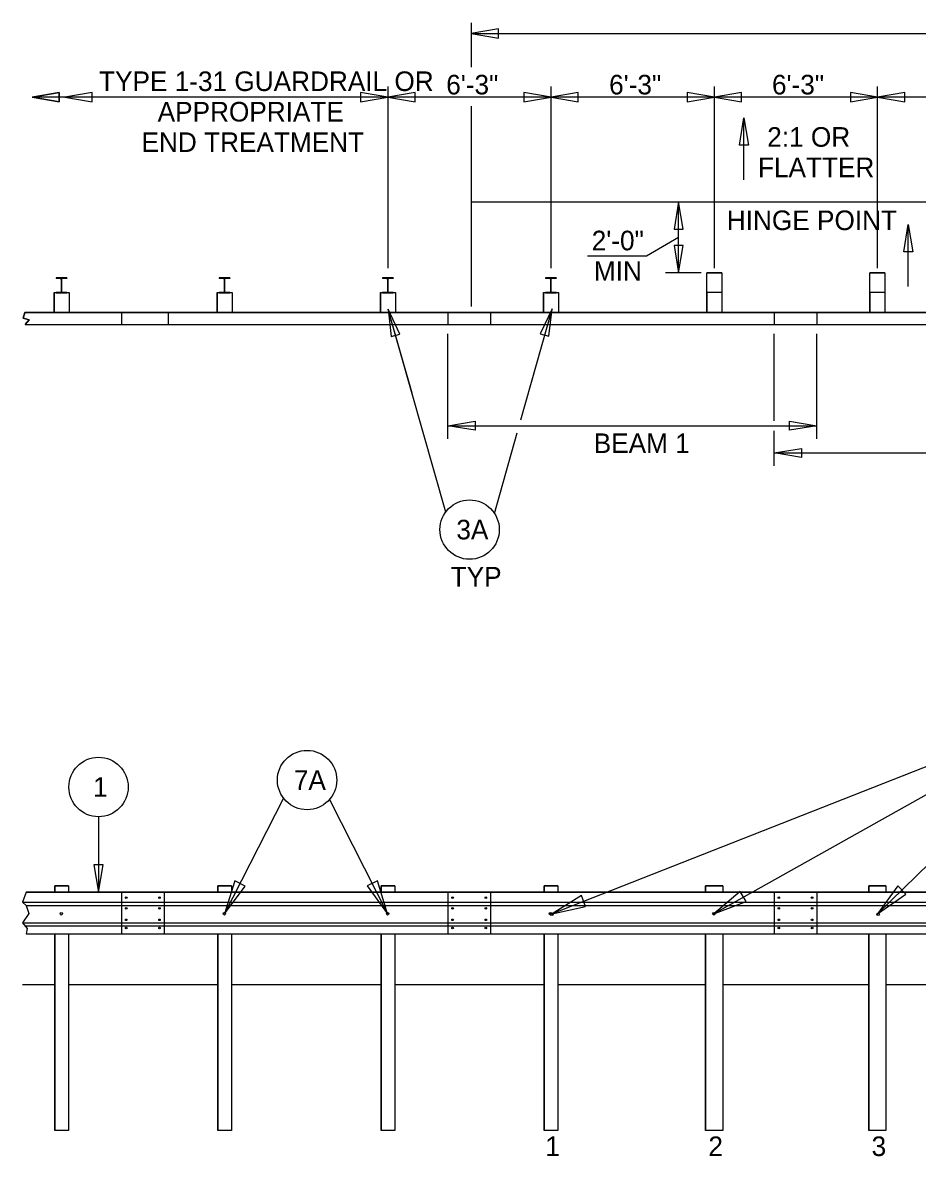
# Model space of a CAD drawing. Extents: x 2.8 to 17.2, y 0.2 to 9.1.
# Drawn here: x 2.84 to 6.95, y 3.85 to 9.06 of the extents above; entities that cross this region are included whole.
import ezdxf

# ---------------------------------------------------------------- set-up
doc = ezdxf.new("R2010")
doc.units = 0
for name, color, linetype in [('SD_P_Dimension Lines', 7, 'Continuous'), ('SD_P_Dimension Text', 7, 'Continuous'), ('SD_P_Prop Hidden Lines', 7, 'Continuous'), ('SD_P_Prop Object Lines', 7, 'Continuous'), ('SD_P_Shading', 7, 'Continuous'), ('SD_X_Exist Hidden Lines', 7, 'Continuous')]:
    doc.layers.add(name, color=color, linetype=linetype)

msp = doc.modelspace()

# ---------------------------------------------------------------- linework, layer by layer
at = {"layer": 'SD_P_Dimension Lines'}
for p, q in [((4.904, 9.0596), (4.904, 8.8559)), ((5.029, 9.0306), (4.904, 9.0096)), ((5.029, 8.9886), (5.029, 9.0306)), ((4.904, 9.0096), (12.396, 9.0096)), ((4.904, 9.0096), (5.029, 8.9886)), ((4.52, 8.7671), (4.52, 7.9324)), ((5.27, 8.7671), (5.27, 7.9324)), ((6.02, 8.7671), (6.02, 7.9324)), ((6.77, 8.7671), (6.77, 7.9324)), ((2.8853, 8.7171), (3.0103, 8.7381)), ((3.0103, 8.7381), (2.8853, 8.7171)), ((2.8853, 8.7171), (3.0103, 8.7381)), ((3.0103, 8.7381), (2.8853, 8.7171)), ((3.0103, 8.6961), (2.8853, 8.7171)), ((2.8853, 8.7171), (3.0103, 8.6961)), ((3.0103, 8.6961), (2.8853, 8.7171)), ((2.8853, 8.7171), (3.0103, 8.6961)), ((4.5187, 8.7171), (2.9004, 8.7171)), ((3.0103, 8.7381), (3.0103, 8.6961)), ((3.0103, 8.6961), (3.0103, 8.7381)), ((3.0103, 8.7381), (3.0103, 8.6961)), ((3.0103, 8.6961), (3.0103, 8.7381)), ((3.1613, 8.7381), (3.0363, 8.7171)), ((3.0363, 8.7171), (3.1613, 8.6961)), ((3.1613, 8.6961), (3.1613, 8.7381)), ((4.52, 8.7171), (4.395, 8.7381)), ((4.395, 8.7381), (4.395, 8.6961)), ((4.395, 8.6961), (4.52, 8.7171)), ((5.2687, 8.7171), (4.52, 8.7171)), ((4.6462, 8.7381), (4.5212, 8.7171)), ((4.5212, 8.7171), (4.6462, 8.6961)), ((4.6462, 8.6961), (4.6462, 8.7381)), ((5.2712, 8.7171), (5.1462, 8.7381)), ((5.1462, 8.7381), (5.1462, 8.6961)), ((5.1462, 8.6961), (5.2712, 8.7171)), ((6.0175, 8.7171), (5.2687, 8.7171)), ((5.3962, 8.7381), (5.2712, 8.7171)), ((5.2712, 8.7171), (5.3962, 8.6961)), ((5.3962, 8.6961), (5.3962, 8.7381)), ((6.0217, 8.7171), (5.8967, 8.7381)), ((5.8967, 8.7381), (5.8967, 8.6961)), ((5.8967, 8.6961), (6.0217, 8.7171)), ((6.7663, 8.7171), (6.0175, 8.7171)), ((6.1467, 8.7381), (6.0217, 8.7171)), ((6.0217, 8.7171), (6.1467, 8.6961)), ((6.1467, 8.6961), (6.1467, 8.7381)), ((6.7717, 8.7171), (6.6467, 8.7381)), ((6.6467, 8.7381), (6.6467, 8.6961)), ((6.6467, 8.6961), (6.7717, 8.7171)), ((7.52, 8.7171), (6.77, 8.7171)), ((6.8967, 8.7381), (6.7717, 8.7171)), ((6.7717, 8.7171), (6.8967, 8.6961)), ((6.8967, 8.6961), (6.8967, 8.7381)), ((4.904, 8.6765), (4.904, 7.756)), ((6.1576, 8.3376), (6.1576, 8.6223)), ((5.8571, 7.9108), (5.8571, 8.2363)), ((6.9132, 7.8471), (6.9132, 8.1318)), ((5.7096, 7.9888), (5.8571, 8.0735)), ((5.4391, 7.9888), (5.7096, 7.9888)), ((5.9615, 7.9108), (5.7971, 7.9108)), ((4.576, 7.6288), (4.5224, 7.7437)), ((4.5224, 7.7437), (4.5356, 7.6176)), ((4.7866, 6.8115), (4.5227, 7.7425)), ((4.632, 7.3571), (4.5227, 7.7425)), ((5.1319, 7.2348), (5.2754, 7.7436)), ((5.2757, 7.7448), (5.2211, 7.6304)), ((5.2614, 7.6188), (5.2757, 7.7448)), ((4.5356, 7.6176), (4.576, 7.6288)), ((4.7965, 7.1479), (4.7965, 7.6304)), ((4.7965, 7.3547), (4.7965, 7.6304)), ((5.2211, 7.6304), (5.2614, 7.6188)), ((6.2965, 7.2297), (6.2965, 7.6304)), ((6.4925, 7.1479), (6.4925, 7.6304)), ((4.7965, 7.2079), (6.4925, 7.2079)), ((5.0108, 6.8052), (5.1153, 7.1759)), ((6.2965, 7.0229), (6.2965, 7.1839)), ((6.2965, 7.0829), (8.1069, 7.0829)), ((7.7787, 5.9503), (5.2753, 4.9656)), ((7.7787, 5.9503), (6.0194, 4.9656)), ((7.7787, 5.9503), (6.7721, 4.9656)), ((4.0416, 5.4963), (3.7694, 4.9656)), ((4.2528, 5.491), (4.5194, 4.9656)), ((3.1907, 5.4117), (3.1907, 5.0657)), ((3.1697, 5.1907), (3.1907, 5.0657)), ((3.2117, 5.1907), (3.1697, 5.1907)), ((3.1907, 5.0657), (3.2117, 5.1907)), ((3.8173, 5.117), (3.7694, 4.9656)), ((3.8645, 5.0922), (3.8173, 5.117)), ((4.4728, 5.117), (4.425, 5.0933)), ((4.5194, 4.9656), (4.4728, 5.117)), ((3.7694, 4.9656), (3.8645, 5.0922)), ((4.425, 5.0933), (4.5194, 4.9656)), ((6.1404, 5.0684), (6.0194, 4.9656)), ((6.1672, 5.0223), (6.1404, 5.0684)), ((6.8654, 5.0941), (6.7721, 4.9656)), ((6.7721, 4.9656), (6.9024, 5.0556)), ((6.9024, 5.0556), (6.8654, 5.0941)), ((5.4102, 5.0494), (5.2753, 4.9656)), ((5.4299, 4.9998), (5.4102, 5.0494)), ((6.0194, 4.9656), (6.1672, 5.0223)), ((5.2753, 4.9656), (5.4299, 4.9998))]:
    msp.add_line(p, q, dxfattribs=at)
for points in [[(6.1368, 8.4973), (6.1576, 8.6223), (6.1784, 8.4973)], [(5.8779, 8.1113), (5.8571, 8.2363), (5.8363, 8.1113)], [(6.8924, 8.0068), (6.9132, 8.1318), (6.934, 8.0068)], [(5.8363, 8.0358), (5.8571, 7.9108), (5.8779, 8.0358)], [(4.9215, 7.1871), (4.7965, 7.2079), (4.9215, 7.2287)], [(6.3675, 7.2287), (6.4925, 7.2079), (6.3675, 7.1871)], [(6.4215, 7.0621), (6.2965, 7.0829), (6.4215, 7.1037)]]:
    msp.add_lwpolyline(points, close=True, dxfattribs=at)
for centre in [(4.8965, 6.7307), (3.1907, 5.5481), (4.1493, 5.58)]:
    msp.add_circle(centre, 0.1364, dxfattribs=at)
at = {"layer": 'SD_P_Prop Hidden Lines'}
for p, q in [((3.5115, 7.7288), (3.5115, 7.6728)), ((4.9925, 7.7288), (4.9925, 7.6728)), ((6.4925, 7.7288), (6.4925, 7.6728))]:
    msp.add_line(p, q, dxfattribs=at)
at = {"layer": 'SD_P_Prop Object Lines'}
for p, q in [((3.0445, 7.8868), (2.9955, 7.8868)), ((2.9955, 7.8868), (2.9955, 7.8848)), ((3.0165, 7.8848), (2.9955, 7.8848)), ((3.0025, 7.8848), (3.0025, 7.8868)), ((3.0115, 7.8848), (3.0115, 7.8868)), ((3.0185, 7.8828), (3.0185, 7.8218)), ((3.0205, 7.8828), (3.0205, 7.8218)), ((3.0445, 7.8848), (3.0235, 7.8848)), ((3.0255, 7.8848), (3.0255, 7.8868)), ((3.0375, 7.8848), (3.0375, 7.8868)), ((3.0445, 7.8868), (3.0445, 7.8848)), ((3.7945, 7.8868), (3.7455, 7.8868)), ((3.7455, 7.8868), (3.7455, 7.8848)), ((3.7665, 7.8848), (3.7455, 7.8848)), ((3.7525, 7.8848), (3.7525, 7.8868)), ((3.7615, 7.8848), (3.7615, 7.8868)), ((3.7685, 7.8828), (3.7685, 7.8218)), ((3.7705, 7.8828), (3.7705, 7.8218)), ((3.7945, 7.8848), (3.7735, 7.8848)), ((3.7755, 7.8848), (3.7755, 7.8868)), ((3.7875, 7.8848), (3.7875, 7.8868)), ((3.7945, 7.8868), (3.7945, 7.8848)), ((4.5445, 7.8868), (4.4955, 7.8868)), ((4.4955, 7.8868), (4.4955, 7.8848)), ((4.5165, 7.8848), (4.4955, 7.8848)), ((4.5025, 7.8848), (4.5025, 7.8868)), ((4.5115, 7.8848), (4.5115, 7.8868)), ((4.5185, 7.8828), (4.5185, 7.8218)), ((4.5205, 7.8828), (4.5205, 7.8218)), ((4.5445, 7.8848), (4.5235, 7.8848)), ((4.5255, 7.8848), (4.5255, 7.8868)), ((4.5375, 7.8848), (4.5375, 7.8868)), ((4.5445, 7.8868), (4.5445, 7.8848)), ((5.2945, 7.8868), (5.2455, 7.8868)), ((5.2455, 7.8868), (5.2455, 7.8848)), ((5.2665, 7.8848), (5.2455, 7.8848)), ((5.2525, 7.8848), (5.2525, 7.8868)), ((5.2615, 7.8848), (5.2615, 7.8868)), ((5.2685, 7.8828), (5.2685, 7.8218)), ((5.2705, 7.8828), (5.2705, 7.8218)), ((5.2945, 7.8848), (5.2735, 7.8848)), ((5.2755, 7.8848), (5.2755, 7.8868)), ((5.2875, 7.8848), (5.2875, 7.8868)), ((5.2945, 7.8868), (5.2945, 7.8848)), ((5.9865, 7.9108), (6.0555, 7.9108)), ((6.0555, 7.9108), (5.9865, 7.9108)), ((5.9865, 7.9108), (6.0555, 7.9108)), ((6.0555, 7.9108), (5.9865, 7.9108)), ((6.7365, 7.9108), (6.8055, 7.9108)), ((6.8055, 7.9108), (6.7365, 7.9108)), ((6.7365, 7.9108), (6.8055, 7.9108)), ((6.8055, 7.9108), (6.7365, 7.9108)), ((2.9865, 7.8198), (3.0555, 7.8198)), ((2.9865, 7.8198), (2.9865, 7.7288)), ((3.0165, 7.8198), (2.9955, 7.8198)), ((2.9955, 7.8198), (2.9955, 7.8168)), ((3.0445, 7.8168), (2.9955, 7.8168)), ((3.0025, 7.8168), (3.0025, 7.8198)), ((3.0115, 7.8168), (3.0115, 7.8198)), ((3.0445, 7.8198), (3.0235, 7.8198)), ((3.0255, 7.8168), (3.0255, 7.8198)), ((3.0375, 7.8168), (3.0375, 7.8198)), ((3.0445, 7.8198), (3.0445, 7.8168)), ((3.0555, 7.8198), (3.0555, 7.7288)), ((3.7365, 7.8198), (3.8055, 7.8198)), ((3.7365, 7.8198), (3.7365, 7.7288)), ((3.7665, 7.8198), (3.7455, 7.8198)), ((3.7455, 7.8198), (3.7455, 7.8168)), ((3.7945, 7.8168), (3.7455, 7.8168)), ((3.7525, 7.8168), (3.7525, 7.8198)), ((3.7615, 7.8168), (3.7615, 7.8198)), ((3.7945, 7.8198), (3.7735, 7.8198)), ((3.7755, 7.8168), (3.7755, 7.8198)), ((3.7875, 7.8168), (3.7875, 7.8198)), ((3.7945, 7.8198), (3.7945, 7.8168)), ((3.8055, 7.8198), (3.8055, 7.7288)), ((4.4865, 7.8198), (4.5555, 7.8198)), ((4.4865, 7.8198), (4.4865, 7.7288)), ((4.5165, 7.8198), (4.4955, 7.8198)), ((4.4955, 7.8198), (4.4955, 7.8168)), ((4.5445, 7.8168), (4.4955, 7.8168)), ((4.5025, 7.8168), (4.5025, 7.8198)), ((4.5115, 7.8168), (4.5115, 7.8198)), ((4.5445, 7.8198), (4.5235, 7.8198)), ((4.5255, 7.8168), (4.5255, 7.8198)), ((4.5375, 7.8168), (4.5375, 7.8198)), ((4.5445, 7.8198), (4.5445, 7.8168)), ((4.5555, 7.8198), (4.5555, 7.7288)), ((5.2365, 7.8198), (5.3055, 7.8198)), ((5.2365, 7.8198), (5.2365, 7.7288)), ((5.2665, 7.8198), (5.2455, 7.8198)), ((5.2455, 7.8198), (5.2455, 7.8168)), ((5.2945, 7.8168), (5.2455, 7.8168)), ((5.2525, 7.8168), (5.2525, 7.8198)), ((5.2615, 7.8168), (5.2615, 7.8198)), ((5.2945, 7.8198), (5.2735, 7.8198)), ((5.2755, 7.8168), (5.2755, 7.8198)), ((5.2875, 7.8168), (5.2875, 7.8198)), ((5.2945, 7.8198), (5.2945, 7.8168)), ((5.3055, 7.8198), (5.3055, 7.7288)), ((5.9865, 7.8198), (5.9865, 7.7288)), ((5.9865, 7.8198), (5.9865, 7.7288)), ((6.0555, 7.8198), (6.0555, 7.7288)), ((6.0555, 7.8198), (6.0555, 7.7288)), ((6.7365, 7.8198), (6.7365, 7.7288)), ((6.7365, 7.8198), (6.7365, 7.7288)), ((6.8055, 7.8198), (6.8055, 7.7288)), ((6.8055, 7.8198), (6.8055, 7.7288)), ((2.8441, 7.7028), (2.8521, 7.7288)), ((2.8521, 7.7288), (14.4476, 7.7288)), ((3.0555, 7.7288), (2.9865, 7.7288)), ((3.2965, 7.7288), (3.2965, 7.6728)), ((3.8055, 7.7288), (3.7365, 7.7288)), ((4.5555, 7.7288), (4.4865, 7.7288)), ((4.7965, 7.7288), (4.7965, 7.6728)), ((5.3055, 7.7288), (5.2365, 7.7288)), ((6.0555, 7.7288), (5.9865, 7.7288)), ((6.0555, 7.7288), (5.9865, 7.7288)), ((6.2965, 7.7288), (6.2965, 7.6728)), ((6.8055, 7.7288), (6.7365, 7.7288)), ((6.8055, 7.7288), (6.7365, 7.7288)), ((2.8711, 7.6938), (2.8441, 7.7028)), ((2.8531, 7.6728), (2.8711, 7.6938)), ((2.8531, 7.6728), (14.4485, 7.6728)), ((2.8579, 5.0657), (2.8419, 5.0197)), ((2.8579, 5.0657), (14.4505, 5.0657)), ((3.0525, 5.0947), (2.9895, 5.0947)), ((2.9895, 5.0947), (2.9895, 5.0657)), ((3.0525, 5.0947), (3.0525, 5.0657)), ((3.2965, 5.0647), (3.2965, 4.8737)), ((3.8025, 5.0947), (3.7395, 5.0947)), ((3.7395, 5.0947), (3.7395, 5.0657)), ((3.8025, 5.0947), (3.8025, 5.0657)), ((4.5525, 5.0947), (4.4895, 5.0947)), ((4.4895, 5.0947), (4.4895, 5.0657)), ((4.5525, 5.0947), (4.5525, 5.0657)), ((4.7965, 5.0647), (4.7965, 4.8737)), ((5.3015, 5.0947), (5.2385, 5.0947)), ((5.2385, 5.0947), (5.2385, 5.0657)), ((5.3015, 5.0947), (5.3015, 5.0657)), ((6.0603, 5.0947), (5.9816, 5.0947)), ((5.9816, 5.0947), (5.9816, 5.0657)), ((6.0603, 5.0947), (6.0603, 5.0657)), ((6.2965, 5.0647), (6.2965, 4.8737)), ((6.8103, 5.0947), (6.7316, 5.0947)), ((6.7316, 5.0947), (6.7316, 5.0657)), ((6.8103, 5.0947), (6.8103, 5.0657)), ((2.8419, 5.0197), (14.4505, 5.0197)), ((2.8419, 5.0197), (2.8579, 5.0037)), ((2.8579, 5.0037), (14.4655, 5.0037)), ((2.8579, 5.0037), (2.8699, 4.9667)), ((2.8699, 4.9667), (2.8419, 4.9247)), ((2.8419, 4.9247), (14.4505, 4.9247)), ((2.8419, 4.9247), (2.8619, 4.8977)), ((2.8523, 4.9107), (14.4505, 4.9107)), ((2.8619, 4.8977), (2.8579, 4.8737)), ((2.8579, 4.8737), (14.4415, 4.8737)), ((2.9895, 4.8737), (2.9895, 3.9697)), ((3.0525, 4.8737), (3.0525, 3.9697)), ((3.7395, 4.8737), (3.7395, 3.9697)), ((3.8025, 4.8737), (3.8025, 3.9697)), ((4.4895, 4.8737), (4.4895, 3.9697)), ((4.5525, 4.8737), (4.5525, 3.9697)), ((5.2385, 4.8737), (5.2385, 3.9697)), ((5.3015, 4.8737), (5.3015, 3.9697)), ((5.9816, 4.8737), (5.9816, 3.9697)), ((6.0603, 4.8737), (6.0603, 3.9697)), ((6.7316, 4.8737), (6.7316, 3.9697)), ((6.8103, 4.8627), (6.8103, 3.9697)), ((2.8419, 4.6407), (2.9895, 4.6407)), ((3.0525, 4.6407), (3.7395, 4.6407)), ((3.8025, 4.6407), (4.4895, 4.6407)), ((4.5525, 4.6407), (5.2385, 4.6407)), ((5.3015, 4.6407), (5.9816, 4.6407)), ((6.0603, 4.6407), (6.7316, 4.6407)), ((6.8103, 4.6407), (9.7316, 4.6407)), ((3.0525, 3.9697), (2.9895, 3.9697)), ((3.8025, 3.9697), (3.7395, 3.9697)), ((4.5525, 3.9697), (4.4895, 3.9697)), ((5.3015, 3.9697), (5.2385, 3.9697)), ((6.0603, 3.9697), (5.9816, 3.9697)), ((6.8103, 3.9697), (6.7316, 3.9697))]:
    msp.add_line(p, q, dxfattribs=at)
for points in [[(6.0555, 7.8198), (5.9865, 7.8198), (5.9865, 7.9108), (6.0555, 7.9108)], [(6.8055, 7.8198), (6.7365, 7.8198), (6.7365, 7.9108), (6.8055, 7.9108)]]:
    msp.add_lwpolyline(points, close=True, dxfattribs=at)
for centre, radius in [((3.318, 5.0396), 0.00373), ((3.471, 5.0396), 0.00373), ((4.818, 5.0396), 0.00373), ((4.971, 5.0396), 0.00373), ((6.318, 5.0396), 0.00373), ((6.471, 5.0396), 0.00373), ((3.0194, 4.9656), 0.00565), ((3.318, 4.991), 0.00373), ((3.471, 4.991), 0.00373), ((3.7694, 4.9656), 0.00565), ((4.5194, 4.9656), 0.00565), ((4.818, 4.991), 0.00373), ((4.971, 4.991), 0.00373), ((5.2684, 4.9656), 0.00565), ((5.2744, 4.9635), 0.00565), ((6.0194, 4.9656), 0.00565), ((6.318, 4.991), 0.00373), ((6.471, 4.991), 0.00373), ((6.7744, 4.9635), 0.00565), ((3.318, 4.9379), 0.00373), ((3.318, 4.9003), 0.00373), ((3.471, 4.9379), 0.00373), ((3.471, 4.9003), 0.00373), ((4.818, 4.9379), 0.00373), ((4.818, 4.9003), 0.00373), ((4.971, 4.9379), 0.00373), ((4.971, 4.9003), 0.00373), ((6.318, 4.9379), 0.00373), ((6.318, 4.9003), 0.00373), ((6.471, 4.9379), 0.00373), ((6.471, 4.9003), 0.00373)]:
    msp.add_circle(centre, radius, dxfattribs=at)
for centre, start, end in [((3.0154, 7.8817), 0, 90), ((3.0225, 7.8817), 90, 180), ((3.7654, 7.8817), 0, 90), ((3.7725, 7.8817), 90, 180), ((4.5154, 7.8817), 0, 90), ((4.5225, 7.8817), 90, 180), ((5.2654, 7.8817), 0, 90), ((5.2725, 7.8817), 90, 180), ((3.0154, 7.8212), 270, 360), ((3.0225, 7.8212), 180, 270), ((3.7654, 7.8212), 270, 360), ((3.7725, 7.8212), 180, 270), ((4.5154, 7.8212), 270, 360), ((4.5225, 7.8212), 180, 270), ((5.2654, 7.8212), 270, 360), ((5.2725, 7.8212), 180, 270)]:
    msp.add_arc(centre, 0.00239, start, end, dxfattribs=at)
at = {"layer": 'SD_P_Shading'}
for p, q in [((2.8521, 7.7288), (2.8441, 7.7028)), ((14.4476, 7.7288), (2.8521, 7.7288)), ((2.8441, 7.7028), (2.8711, 7.6938)), ((2.8711, 7.6938), (2.8531, 7.6728)), ((2.8531, 7.6728), (14.4476, 7.6718)), ((2.8579, 5.0657), (2.8419, 5.0197)), ((14.4505, 5.0657), (2.8579, 5.0657)), ((2.9895, 5.0947), (3.0525, 5.0947)), ((2.9895, 5.0657), (2.9895, 5.0947)), ((3.0525, 5.0657), (2.9895, 5.0657)), ((3.0525, 5.0947), (3.0525, 5.0657)), ((3.7395, 5.0947), (3.8025, 5.0947)), ((3.7395, 5.0657), (3.7395, 5.0947)), ((3.8025, 5.0657), (3.7395, 5.0657)), ((3.8025, 5.0947), (3.8025, 5.0657)), ((4.4895, 5.0947), (4.5525, 5.0947)), ((4.4895, 5.0657), (4.4895, 5.0947)), ((4.5525, 5.0657), (4.4895, 5.0657)), ((4.5525, 5.0947), (4.5525, 5.0657)), ((5.2385, 5.0947), (5.3015, 5.0947)), ((5.2385, 5.0657), (5.2385, 5.0947)), ((5.3015, 5.0657), (5.2385, 5.0657)), ((5.3015, 5.0947), (5.3015, 5.0657)), ((5.9816, 5.0947), (6.0603, 5.0947)), ((5.9816, 5.0657), (5.9816, 5.0947)), ((6.0603, 5.0657), (5.9816, 5.0657)), ((6.0603, 5.0947), (6.0603, 5.0657)), ((6.7316, 5.0947), (6.8103, 5.0947)), ((6.7316, 5.0657), (6.7316, 5.0947)), ((6.8103, 5.0657), (6.7316, 5.0657)), ((6.8103, 5.0947), (6.8103, 5.0657)), ((2.8419, 5.0197), (2.8579, 5.0037)), ((2.8579, 5.0037), (2.8699, 4.9667)), ((2.8699, 4.9667), (2.8419, 4.9247)), ((2.8419, 4.9247), (2.8619, 4.8977)), ((2.8619, 4.8977), (2.8579, 4.8737)), ((2.8579, 4.8737), (14.4415, 4.8737)), ((2.9895, 3.9697), (2.9895, 4.8737)), ((2.9895, 4.8737), (3.0525, 4.8737)), ((3.0525, 4.8737), (3.0525, 3.9697)), ((3.7395, 3.9697), (3.7395, 4.8737)), ((3.7395, 4.8737), (3.8025, 4.8737)), ((3.8025, 4.8737), (3.8025, 3.9697)), ((4.4895, 3.9697), (4.4895, 4.8737)), ((4.4895, 4.8737), (4.5525, 4.8737)), ((4.5525, 4.8737), (4.5525, 3.9697)), ((5.2385, 3.9697), (5.2385, 4.8737)), ((5.2385, 4.8737), (5.3015, 4.8737)), ((5.3015, 4.8737), (5.3015, 3.9697)), ((5.9816, 3.9697), (5.9816, 4.8737)), ((5.9816, 4.8737), (6.0603, 4.8737)), ((6.0603, 4.8737), (6.0603, 3.9697)), ((6.7316, 3.9697), (6.7316, 4.8737)), ((6.7316, 4.8737), (6.8103, 4.8737)), ((6.8103, 4.8737), (6.8103, 3.9697)), ((3.0525, 3.9697), (2.9895, 3.9697)), ((3.8025, 3.9697), (3.7395, 3.9697)), ((4.5525, 3.9697), (4.4895, 3.9697)), ((5.3015, 3.9697), (5.2385, 3.9697)), ((6.0603, 3.9697), (5.9816, 3.9697)), ((6.8103, 3.9697), (6.7316, 3.9697))]:
    msp.add_line(p, q, dxfattribs=at)
for points in [[(5.9865, 7.9108), (6.0555, 7.9108), (6.0555, 7.7288), (5.9865, 7.7288)], [(6.7365, 7.9108), (6.8055, 7.9108), (6.8055, 7.7288), (6.7365, 7.7288)], [(2.9865, 7.8198), (3.0555, 7.8198), (3.0555, 7.7288), (2.9865, 7.7288)], [(3.7365, 7.8198), (3.8055, 7.8198), (3.8055, 7.7288), (3.7365, 7.7288)], [(4.4865, 7.8198), (4.5555, 7.8198), (4.5555, 7.7288), (4.4865, 7.7288)], [(5.2365, 7.8198), (5.3055, 7.8198), (5.3055, 7.7288), (5.2365, 7.7288)]]:
    msp.add_lwpolyline(points, close=True, dxfattribs=at)
at = {"layer": 'SD_X_Exist Hidden Lines'}
for p, q in [((4.904, 8.2363), (7.3984, 8.2363)), ((3.4925, 5.0637), (3.4925, 4.8737)), ((4.9925, 5.0637), (4.9925, 4.8737)), ((6.4925, 5.0637), (6.4925, 4.8737))]:
    msp.add_line(p, q, dxfattribs=at)

# ---------------------------------------------------------------- texts
at = {"layer": 'SD_P_Dimension Text'}
for s, p in [('TYPE 1-31 GUARDRAIL OR', (3.1931, 8.7456)), ('6\'-3"', (4.789, 8.73)), ('6\'-3"', (5.5378, 8.73)), ('6\'-3"', (6.2865, 8.73)), ('APPROPRIATE', (3.4625, 8.6056)), ('END TREATMENT', (3.3884, 8.4656)), ('2:1 OR', (6.2647, 8.4896)), ('FLATTER', (6.222, 8.3496)), ('HINGE POINT', (6.0789, 8.1067)), ('2\'-0"', (5.4579, 8.0138)), ('MIN', (5.4677, 7.8738)), ('BEAM 1', (5.4671, 7.0826)), ('3A', (4.8357, 6.6857)), ('TYP', (4.8095, 6.4692)), ('7A', (4.0886, 5.535)), ('1', (3.1653, 5.5031)), ('1', (5.2445, 3.8526)), ('2', (5.9942, 3.8526)), ('3', (6.7444, 3.8526))]:
    msp.add_text(s, height=0.09, dxfattribs=at).set_placement(p)

doc.saveas('drawing.dxf')
